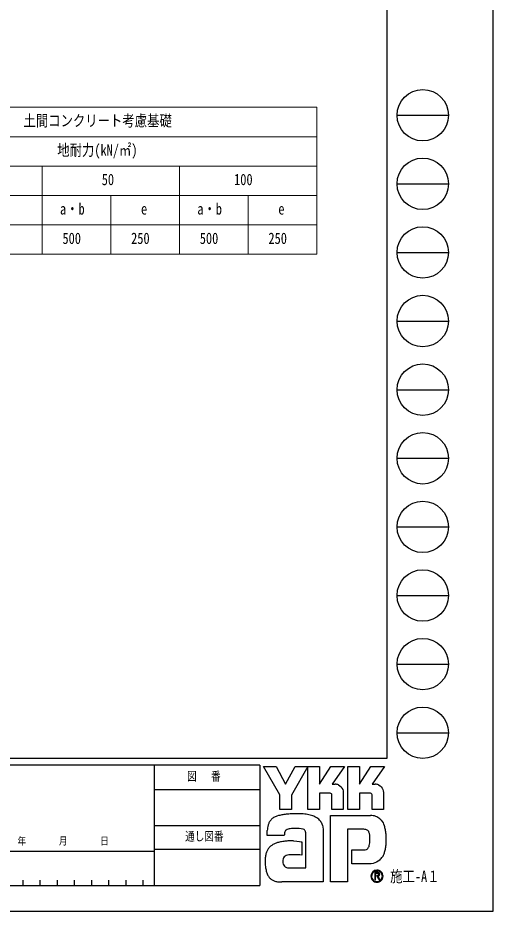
# Model space of a CAD drawing. Units: millimetres, scale not verified. Extents: x -14718 to 14718, y -10397 to 10401.
# Drawn here: x 9872 to 14718, y -10389 to -1276 of the extents above; entities that cross this region are included whole.
import ezdxf
from ezdxf.enums import TextEntityAlignment as Align

# ---------------------------------------------------------------- set-up
doc = ezdxf.new("R2010")
doc.units = ezdxf.units.MM
doc.header["$LTSCALE"] = 50
doc.layers.add('0-1_TABLE1', color=7, linetype='Continuous', lineweight=18)
doc.layers.add('0-7_YKK_ZWAK', color=7, linetype='Continuous')
doc.styles.add('ＭＳ ゴシック', font='')
doc.styles.get('ＭＳ ゴシック').set_extended_font_data('MS Gothic')

msp = doc.modelspace()

# ---------------------------------------------------------------- linework, layer by layer
at = {"layer": '0-1_TABLE1'}
for p, q in [((3119.57, -2188.35), (12919.57, -2188.35)), ((4519.57, -2488.35), (12919.57, -2488.35)), ((4519.57, -2788.35), (12919.57, -2788.35)), ((11519.57, -2788.35), (11519.57, -3688.35)), ((4519.57, -3088.35), (12919.57, -3088.35)), ((10819.57, -3088.35), (10819.57, -3688.35)), ((12219.57, -3088.35), (12219.57, -3688.35))]:
    msp.add_line(p, q, dxfattribs=at)
for points in [[(12919.57, -2188.35), (12919.57, -3088.35), (12919.57, -3688.35)], [(10119.57, -2788.35), (10119.57, -3388.35), (10119.57, -3688.35)], [(3119.57, -3388.35), (4519.57, -3388.35), (12919.57, -3388.35)], [(3119.57, -3688.35), (7319.57, -3688.35), (8019.57, -3688.35), (12919.57, -3688.35)]]:
    msp.add_lwpolyline(points, dxfattribs=at)
at = {"layer": '0-7_YKK_ZWAK'}
for p, q in [((13632.57, 9718.4), (13632.57, -8831.6)), ((13737.57, -2269.1), (14262.57, -2269.1)), ((13737.57, -2969.1), (14262.57, -2969.1)), ((13737.57, -3669.1), (14262.57, -3669.1)), ((13737.57, -4369.1), (14262.57, -4369.1)), ((13737.57, -5069.1), (14262.57, -5069.1)), ((13737.57, -5769.1), (14262.57, -5769.1)), ((13737.57, -6469.1), (14262.57, -6469.1)), ((13737.57, -7169.1), (14262.57, -7169.1)), ((13737.57, -7869.1), (14262.57, -7869.1)), ((13737.57, -8569.1), (14262.57, -8569.1)), ((13632.57, -8831.6), (-13667.43, -8831.6)), ((11261.32, -8901.6), (7647.57, -8901.6)), ((11261.32, -8901.6), (11261.32, -10126.6)), ((12337.57, -8901.6), (11261.32, -8901.6)), ((12337.57, -8901.6), (12337.57, -10126.6)), ((11261.32, -9146.6), (12337.57, -9146.6)), ((11261.32, -9514.1), (12337.57, -9514.1)), ((7647.57, -9776.6), (11261.32, -9776.6)), ((12337.57, -9759.1), (11261.32, -9759.1)), ((9922.57, -10074.1), (9922.57, -10126.6)), ((10097.57, -10074.1), (10097.57, -10126.6)), ((10272.57, -10074.1), (10272.57, -10126.6)), ((10447.57, -10074.1), (10447.57, -10126.6)), ((10622.57, -10074.1), (10622.57, -10126.6)), ((10797.57, -10074.1), (10797.57, -10126.6)), ((10972.57, -10074.1), (10972.57, -10126.6)), ((11147.57, -10074.1), (11147.57, -10126.6)), ((13533.36, -10088.03), (13533.36, -10088.03)), ((7647.57, -10126.6), (11261.32, -10126.6)), ((11261.32, -10126.6), (12337.57, -10126.6))]:
    msp.add_line(p, q, dxfattribs=at)
for points in [[(-14717.5, -10389.1), (14717.5, -10389.1), (14717.5, 10400.9), (-14717.5, 10400.9)], [(12376.07, -8912.1), (12504.91, -8912.1), (12601.65, -9094.45), (12698.14, -8912.1), (12827.07, -8912.1), (12661.85, -9206.07), (12661.85, -9353.57), (12544.34, -9353.57), (12544.34, -9202.1)]]:
    msp.add_lwpolyline(points, close=True, dxfattribs=at)
for points in [[(13056.91, -9187.23), (12945.69, -9187.23), (12945.69, -9353.44), (12827.2, -9353.44), (12827.2, -8912.1), (12945.69, -8912.1), (12945.69, -9092.65), (13062.24, -8912.1), (13201.44, -8912.1), (13076.56, -9094.84), (13080.98, -9094.84), (13085.87, -9094.84), (13090.88, -9094.84), (13095.71, -9094.84), (13100.03, -9094.84), (13103.51, -9094.84), (13105.84, -9094.84), (13106.68, -9094.84)], [(13466.29, -9187.23), (13355.19, -9187.23), (13355.19, -9353.57), (13236.64, -9353.57), (13236.64, -8912.1), (13355.19, -8912.1), (13355.19, -9092.65), (13471.61, -8912.1), (13610.81, -8912.1), (13485.93, -9094.84), (13490.4, -9094.84), (13495.31, -9094.84), (13500.33, -9094.84), (13505.15, -9094.84), (13509.45, -9094.84), (13512.91, -9094.84), (13515.22, -9094.84), (13516.06, -9094.84)], [(13140.77, -9101.85), (13154.92, -9109.93), (13166.9, -9120.47), (13176.54, -9133.02), (13183.64, -9147.12), (13188.04, -9162.34), (13189.54, -9178.22), (13189.54, -9353.86), (13073.94, -9353.86), (13073.94, -9204.03)], [(13550.19, -9101.85), (13564.38, -9109.93), (13576.41, -9120.47), (13586.09, -9133.02), (13593.24, -9147.12), (13597.66, -9162.34), (13599.18, -9178.22), (13599.18, -9353.57), (13483.31, -9353.57), (13483.31, -9204.03)], [(13401.04, -9554.37), (13234.18, -9554.37), (13234.18, -10091.6), (13059.31, -10091.6), (13059.31, -9411.87), (13465.73, -9411.87)], [(13575.5, -9459.89), (13586.9, -9474.29), (13595.45, -9488.23), (13601.41, -9500.85)], [(12616.79, -9557.19), (12608.65, -9561.77), (12602.31, -9567.36), (12597.51, -9573.89), (12594.02, -9581.28), (12591.62, -9589.46), (12590.06, -9598.34), (12589.12, -9607.86), (12588.55, -9617.94), (12413.61, -9618.36), (12414.12, -9594.43), (12415.09, -9567.55)], [(12976.98, -9511.18), (12981.95, -9531.26), (12984.76, -9552.75), (12985.65, -9575.65), (12985.65, -10091.6), (12563.43, -10091.6)], [(12683.81, -9673.45), (12716.93, -9675.63), (12742.96, -9678.55), (12759.99, -9681.28), (12766.09, -9682.91), (12766.09, -9816.75), (12746.73, -9814.71), (12725.5, -9813.56), (12703.76, -9813.12), (12682.9, -9813.18), (12664.29, -9813.57), (12649.29, -9814.08), (12639.29, -9814.53), (12635.65, -9814.72), (12620.52, -9817.49), (12607.47, -9821.82), (12596.51, -9827.74), (12587.63, -9835.29), (12580.84, -9844.49), (12576.14, -9855.37), (12573.53, -9867.95), (12573, -9882.27), (12574.67, -9898.01), (12578.01, -9911.03), (12582.82, -9921.56), (12588.89, -9929.86), (12596.01, -9936.18), (12603.97, -9940.77), (12612.56, -9943.87), (12621.56, -9945.73), (12807.42, -9945.73), (12807.42, -9601.86), (12807.47, -9595.04), (12807.12, -9588.38), (12806.24, -9581.95), (12804.75, -9575.86), (12802.52, -9570.19), (12799.45, -9565.02), (12795.43, -9560.44), (12790.36, -9556.54)], [(12790.36, -9556.54), (12779.46, -9552.26), (12762.03, -9548.63), (12739.79, -9545.96), (12714.48, -9544.53), (12687.79, -9544.64), (12661.47, -9546.59)], [(13460.39, -9657.59), (13460.17, -9635.31), (13459.11, -9615.24), (13456.6, -9597.62), (13452.03, -9582.67)], [(13560.97, -9867.5), (13544.82, -9880.05), (13528.01, -9889.92), (13510.64, -9897.28), (13492.85, -9902.32), (13474.77, -9905.21), (13456.52, -9906.13), (13276.76, -9906.13), (13276.76, -9764.92), (13378.13, -9764.92), (13396.82, -9764.66), (13413.25, -9763.07), (13427.35, -9758.93)], [(13561.12, -10013.19), (13561.04, -10011.14), (13560.78, -10009.16), (13560.36, -10007.27), (13559.77, -10005.46), (13559.01, -10003.74), (13558.09, -10002.13), (13557.02, -10000.63), (13555.78, -9999.24), (13554.16, -9997.81), (13552.36, -9996.56), (13550.39, -9995.5), (13548.26, -9994.62), (13545.97, -9993.94), (13543.54, -9993.45), (13540.97, -9993.15), (13538.27, -9993.05), (13511.74, -9993.05), (13511.74, -10071.09), (13519.76, -10071.09), (13519.76, -10001.01), (13538.27, -10001.01), (13540.18, -10001.07), (13541.98, -10001.26), (13543.66, -10001.57), (13545.22, -10002), (13546.65, -10002.55), (13547.95, -10003.21), (13549.11, -10003.99), (13550.13, -10004.88)], [(13553.26, -10013.19), (13552.77, -10016.94), (13551.43, -10019.9), (13549.41, -10022.15), (13546.91, -10023.79), (13544.1, -10024.9), (13541.17, -10025.59), (13538.29, -10025.94), (13535.65, -10026.03), (13528.71, -10026.03), (13532.21, -10031.99), (13555.13, -10071.35), (13564.3, -10071.35), (13542.2, -10033.47), (13544.27, -10033.06), (13546.24, -10032.53), (13548.12, -10031.9), (13549.88, -10031.16), (13551.54, -10030.31), (13553.08, -10029.35), (13554.49, -10028.29), (13555.78, -10027.11)]]:
    msp.add_lwpolyline(points, dxfattribs=at)
for centre in [(14000.07, -2269.1), (14000.07, -2969.1), (14000.07, -3669.1), (14000.07, -4369.1), (14000.07, -5069.1), (14000.07, -5769.1), (14000.07, -6469.1), (14000.07, -7169.1), (14000.07, -7869.1), (14000.07, -8569.1)]:
    msp.add_circle(centre, 262.5, dxfattribs=at)
for centre, radius, start, end in [((13106.86, -9182.26), 87.42, 78.26798, 90.11215), ((13108.11, -9175.9), 80.94, 66.19963, 78.22058), ((13516.23, -9182.42), 87.58, 78.27851, 90.10826), ((13517.43, -9176.28), 81.32, 66.2483, 78.23226), ((13057.53, -9203.63), 16.41, 358.57817, 92.1683), ((13466.98, -9203.55), 16.33, 358.29941, 92.43455), ((12547.28, -9541.54), 126.25, 138.03852, 152.12015), ((12547.26, -9542.13), 126.64, 122.60463, 137.83438), ((12564, -9569.21), 158.47, 108.37421, 122.42809), ((12590.52, -9663.52), 256.38, 100.93159, 107.35499), ((12677.19, -10083.96), 685.64, 97.86054, 101.37938), ((12717.87, -10366.63), 971.23, 94.90201, 97.9576), ((12720.64, -10389.26), 994, 91.6169, 94.94971), ((12716.79, -10228.31), 833.01, 87.51794, 91.66439), ((12727.61, -9996.32), 600.77, 81.92631, 87.59083), ((12759.56, -9777.41), 379.54, 73.67137, 82.05943), ((12806.94, -9618.81), 214.03, 60.60528, 73.9085), ((12826.34, -9580.13), 170.81, 52.17347, 59.90542), ((12843.69, -9557.67), 142.43, 43.55042, 52.14561), ((12853.25, -9548.43), 129.14, 34.48659, 43.50182), ((12853.31, -9548.23), 128.97, 25.58915, 34.43128), ((13459.09, -9598.85), 187.09, 78.73198, 87.96551), ((13464.58, -9570.79), 158.51, 69.03034, 78.69541), ((13469.69, -9557.15), 143.94, 59.39484, 68.9885), ((13472.06, -9553), 139.16, 50.3012, 59.3616), ((13471.19, -9553.98), 140.47, 42.05209, 50.28551), ((12732.32, -9585.7), 317.75, 171.55622, 176.72493), ((12624.64, -9569.63), 208.88, 163.48385, 171.57982), ((12570.62, -9553.61), 152.53, 152.2125, 163.4865), ((12662.97, -9666.8), 118.94, 102.4979, 112.84632), ((12685.98, -9766.08), 220.85, 96.37207, 102.75341), ((12841.84, -9553.61), 141.65, 17.43089, 25.54591), ((13402, -9640.14), 85.77, 77.94572, 90.63794), ((13409.45, -9605.16), 50.01, 60.20991, 77.92418), ((13414.28, -9596.07), 39.72, 39.8078, 59.75378), ((13401.82, -9593.94), 220.22, 14.76267, 25.00486), ((13266.76, -9630.75), 360.21, 7.9139, 14.95041), ((13407.49, -9601.26), 48.26, 22.65544, 39.38165), ((13062.71, -9659.62), 397.69, 355.2339, 0.29193), ((13131.85, -9650.37), 496.54, 2.54376, 8.01251), ((13054.52, -9654.44), 573.97, 357.76419, 2.60674), ((12547.25, -9838.44), 148.92, 142.04688, 153.80771), ((12542.16, -9834.8), 142.67, 130.60221, 141.94427), ((12550.56, -9844.9), 155.81, 120.60724, 130.53081), ((12567.15, -9873.11), 188.53, 112.58838, 120.58162), ((12589.48, -9926.75), 246.63, 106.61303, 112.59024), ((12624.58, -10044.75), 369.75, 99.87193, 106.59825), ((12644.25, -10155.55), 482.28, 94.78469, 99.91711), ((12653.83, -10265.8), 592.94, 90.80099, 94.81812), ((12655.28, -10347.89), 675.05, 87.57779, 90.82714), ((13411.02, -9722.1), 40.29, 293.91672, 314.09376), ((13405.52, -9717.25), 47.6, 314.78099, 333.92928), ((13370.17, -9700.08), 86.9, 334.00676, 347.34989), ((13273.74, -9677.75), 185.88, 347.14308, 355.40008), ((13192.02, -9670.87), 435.46, 347.15166, 352.97565), ((13076.59, -9655.86), 551.86, 352.8937, 357.82206), ((12631.44, -9866.53), 238.02, 164.97537, 174.56739), ((12573.6, -9851.11), 178.16, 153.89178, 164.94341), ((13423.95, -9718.1), 202.9, 318.67367, 325.29112), ((13476.26, -9757.09), 137.72, 326.23251, 339.61931), ((13346.92, -9707.01), 276.41, 339.22498, 347.31457), ((12733.47, -9876.3), 340.51, 174.55588, 182.47272), ((12923.74, -9873.31), 530.77, 181.90948, 187.89042), ((13444.3, -9735.95), 175.83, 311.57033, 318.66243), ((12700.42, -9904.72), 305.25, 187.80471, 196.36971), ((12582.52, -9939.55), 182.31, 196.3102, 208.20993), ((13533.46, -10032.76), 61.74, 90.09157, 179.92363), ((13533.07, -10032.56), 54.9, 134.8007, 180.12175), ((13533.23, -10032.25), 54.8, 89.86602, 135.149), ((13533.45, -10032.65), 61.63, 44.93442, 90.08536), ((13533.47, -10032.67), 55.21, 45.03108, 90.11509), ((13541.53, -10012.86), 11.73, 358.3894, 42.86139), ((13541.76, -10013.75), 19.37, 316.37674, 1.6565), ((13533.51, -10032.69), 55.2, 0.00643, 45.07115), ((13533.94, -10032.46), 61.15, 359.78949, 45.13288), ((12531.17, -9966.88), 124.15, 208.29777, 223.35561), ((12519.59, -9977.07), 108.73, 223.64205, 239.63663), ((12529.2, -9959.58), 128.68, 239.8785, 253.65355), ((12546.8, -9899.13), 191.64, 253.69102, 263.74909), ((12561.7, -9766.44), 325.16, 263.68487, 270.30455), ((13533.08, -10032.83), 61.37, 179.86065, 225.14399), ((13532.85, -10032.92), 54.68, 179.75513, 225.29722), ((13533.37, -10032.84), 61.57, 224.94536, 269.98445), ((13533.25, -10033.41), 54.62, 224.62822, 270.10973), ((13533.27, -10032.59), 55.44, 270.09072, 359.90926), ((13533.37, -10032.53), 61.88, 269.98802, 314.93777), ((13533.79, -10032.93), 61.3, 314.92572, 0.23508)]:
    msp.add_arc(centre, radius, start, end, dxfattribs=at)

# ---------------------------------------------------------------- texts
at = {"layer": '0-1_TABLE1', "style": 'ＭＳ ゴシック', "width": 0.8}
for s, p in [('土間コンクリート考慮基礎', (9929.17, -2417.1)), ('地耐力(kN/㎡)', (10273.57, -2717.1)), ('50', (10727.17, -3017.1)), ('100', (12076.77, -3017.1)), ('a・b', (10301.57, -3317.1)), ('a・b', (11701.57, -3317.1)), ('e', (11127.57, -3317.1)), ('e', (12527.57, -3317.1)), ('500', (10326.77, -3617.1)), ('250', (11026.77, -3617.1)), ('500', (11726.77, -3617.1)), ('250', (12426.77, -3617.1))]:
    msp.add_text(s, height=115.5, dxfattribs=at).set_placement(p, align=Align.BOTTOM_LEFT)
at = {"layer": '0-7_YKK_ZWAK', "style": 'ＭＳ ゴシック', "width": 0.8}
for s, height, p in [('図\u3000 番', 89.81, (11596.91, -9085.35)), ('年        月        日', 76.98, (9869.67, -9735.35)), ('通し図番', 89.81, (11577.31, -9697.85)), ('施工-A１', 115.5, (13667.57, -10126.6))]:
    msp.add_text(s, height=height, dxfattribs=at).set_placement(p, align=Align.BOTTOM_LEFT)

doc.saveas('drawing.dxf')
